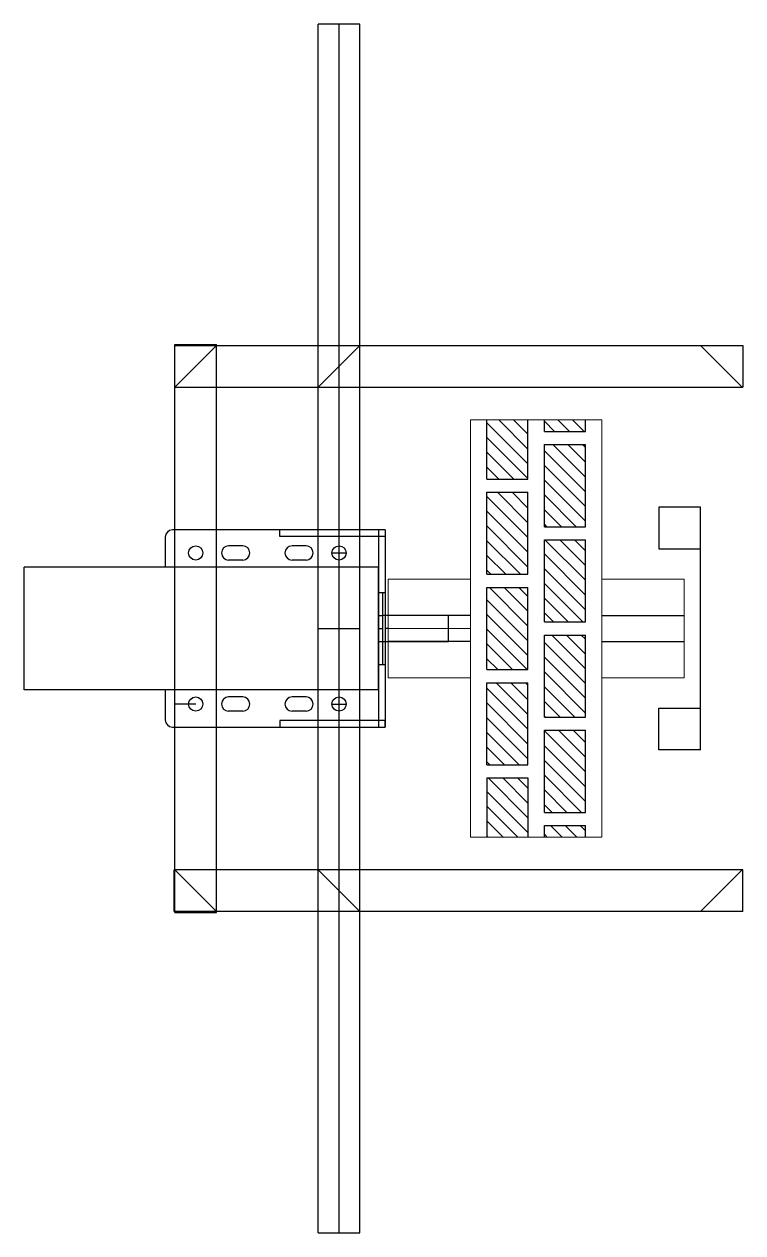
# Model space of a CAD drawing. Header units: millimetres. Extents: x -15418 to 43885, y -27590 to 23052.
# Drawn here: x 32076.9 to 32295.6, y -6194.2 to -5826.2 of the extents above; entities that cross this region are included whole.
import ezdxf

# ---------------------------------------------------------------- set-up
doc = ezdxf.new("R2010")
doc.units = ezdxf.units.MM
doc.header["$LTSCALE"] = 0.5
doc.layers.get('0').update_dxf_attribs({"lineweight": 5})
doc.layers.get('Defpoints').update_dxf_attribs({"color": 4})
for name, color, linetype in [('Layer1', 1, 'Continuous'), ('Layer2', 2, 'Continuous'), ('Layer3', 9, 'Continuous'), ('Layer4', 6, 'Continuous')]:
    doc.layers.add(name, color=color, linetype=linetype)

msp = doc.modelspace()

# ---------------------------------------------------------------- hatches: boundary and pattern name
at = {"layer": 'Layer3', "transparency": 33554661}
h = msp.add_hatch(dxfattribs=at)
h.set_pattern_fill('ANSI31', color=256, angle=90)
h.set_pattern_definition([(135, (47706.4087, -29496.0015), (-2.24506403, -2.24506403), [])])
h.paths.add_polyline_path([(32217.7115, -6055.6612), (32217.7115, -6073.6612), (32230.2115, -6073.6612), (32230.2115, -6055.6612)])
h.paths.add_polyline_path([(32217.7115, -6026.6612), (32217.7115, -6051.6612), (32230.2115, -6051.6612), (32230.2115, -6026.6612)])
h.paths.add_polyline_path([(32235.2115, -6041.1612), (32235.2115, -6066.1612), (32247.7115, -6066.1612), (32247.7115, -6041.1612)])
h.paths.add_polyline_path([(32235.2115, -6012.1612), (32235.2115, -6037.1612), (32247.7115, -6037.1612), (32247.7115, -6012.1612)])
h.paths.add_polyline_path([(32217.7115, -5997.6612), (32217.7115, -6022.6612), (32230.2115, -6022.6612), (32230.2115, -5997.6612)])
h.paths.add_polyline_path([(32235.2115, -5983.1612), (32235.2115, -6008.1612), (32247.7115, -6008.1612), (32247.7115, -5983.1612)])
h.paths.add_polyline_path([(32217.7115, -5968.6612), (32217.7115, -5993.6612), (32230.2115, -5993.6612), (32230.2115, -5968.6612)])
h.paths.add_polyline_path([(32235.2115, -5954.1612), (32235.2115, -5979.1612), (32247.7115, -5979.1612), (32247.7115, -5954.1612)])
h.paths.add_polyline_path([(32217.7115, -5946.6612), (32217.7115, -5964.6612), (32230.2115, -5964.6612), (32230.2115, -5946.6612)])
h.paths.add_polyline_path([(32235.2115, -5946.6612), (32235.2115, -5950.1612), (32247.7115, -5950.1612), (32247.7115, -5946.6612)])
h.paths.add_polyline_path([(32235.2115, -6070.1612), (32235.2115, -6073.6612), (32247.7115, -6073.6612), (32247.7115, -6070.1612)])

# ---------------------------------------------------------------- linework, layer by layer
at = {"transparency": 33554661}
for p, q in [((32212.7115, -6073.6612), (32212.7115, -5946.6612)), ((32212.7115, -5946.6612), (32252.7115, -5946.6612)), ((32252.7115, -5946.6612), (32252.7115, -6073.6612)), ((32187.7115, -5995.1612), (32187.7115, -6025.1612)), ((32212.7115, -5995.1612), (32187.7115, -5995.1612)), ((32252.7115, -5995.1612), (32277.7115, -5995.1612)), ((32277.7115, -6025.1612), (32277.7115, -5995.1612)), ((32212.7115, -6010.1612), (32187.7115, -6010.1612)), ((32212.7115, -6025.1612), (32187.7115, -6025.1612)), ((32252.7115, -6025.1612), (32277.7115, -6025.1612)), ((32252.7115, -6073.6612), (32212.7115, -6073.6612))]:
    msp.add_line(p, q, dxfattribs=at)
at = {"layer": 'Defpoints', "transparency": 33554661}
for p, q in [((32119.8515, -5982.3112), (32119.8515, -5991.5112)), ((32186.7115, -5980.1612), (32122.0015, -5980.1612)), ((32154.7115, -5982.1612), (32154.7115, -5980.1612)), ((32186.7115, -5982.1612), (32154.7115, -5982.1612)), ((32184.7115, -5980.1612), (32184.7115, -6040.1612)), ((32186.7115, -5980.1612), (32186.7115, -6040.1612)), ((32186.7115, -5980.1612), (32186.7115, -5982.1612)), ((32143.4115, -5985.0112), (32139.1115, -5985.0112)), ((32162.7115, -5985.0112), (32158.4115, -5985.0112)), ((32143.4115, -5989.3112), (32139.1115, -5989.3112)), ((32162.7115, -5989.3112), (32158.4115, -5989.3112)), ((32184.7115, -5999.1612), (32186.7115, -5999.1612)), ((32187.7115, -6010.1612), (32186.7115, -6010.1612)), ((32184.7115, -6021.1612), (32186.7115, -6021.1612)), ((32119.8515, -6028.8112), (32119.8515, -6038.0112)), ((32143.4115, -6031.0112), (32139.1115, -6031.0112)), ((32162.7115, -6031.0112), (32158.4115, -6031.0112)), ((32143.4115, -6035.3112), (32139.1115, -6035.3112)), ((32186.7115, -6038.1612), (32154.7115, -6038.1612)), ((32154.7115, -6038.1612), (32154.7115, -6040.1612)), ((32162.7115, -6035.3112), (32158.4115, -6035.3112)), ((32186.7115, -6040.1612), (32186.7115, -6038.1612)), ((32122.0015, -6040.1612), (32186.7115, -6040.1612))]:
    msp.add_line(p, q, dxfattribs=at)
for centre in [(32129.1115, -5987.1612), (32172.7115, -5987.1612), (32129.1115, -6033.1612), (32172.7115, -6033.1612)]:
    msp.add_circle(centre, 2.15, dxfattribs=at)
for centre, start, end in [((32122.0015, -5982.3112), 90, 180), ((32139.1115, -5987.1612), 90, 270), ((32143.4115, -5987.1612), 270, 90), ((32158.4115, -5987.1612), 90, 270), ((32162.7115, -5987.1612), 270, 90), ((32139.1115, -6033.1612), 90, 270), ((32143.4115, -6033.1612), 270, 90), ((32158.4115, -6033.1612), 90, 270), ((32162.7115, -6033.1612), 270, 90), ((32122.0015, -6038.0112), 180, 270)]:
    msp.add_arc(centre, 2.15, start, end, dxfattribs=at)
at = {"layer": 'Layer1', "transparency": 33554661}
for p, q in [((32166.3615, -6194.1612), (32166.3615, -5826.1612)), ((32179.0615, -5826.1612), (32166.3615, -5826.1612)), ((32172.7115, -6194.1612), (32172.7115, -5826.1612)), ((32179.0615, -6194.1612), (32179.0615, -5826.1612)), ((32122.5865, -5923.9612), (32295.5865, -5923.9612)), ((32122.7615, -6096.6612), (32122.7615, -5923.6612)), ((32122.7615, -5923.6612), (32135.4615, -5923.6612)), ((32135.4615, -5923.9612), (32122.7615, -5936.6612)), ((32135.4615, -6096.6612), (32135.4615, -5923.6612)), ((32166.3615, -5936.6612), (32179.0615, -5923.9612)), ((32295.4115, -5936.6612), (32282.7115, -5923.9612)), ((32295.5865, -5923.9612), (32295.5865, -5936.6612)), ((32122.5865, -5936.6612), (32295.5865, -5936.6612)), ((32282.7115, -5973.2191), (32270.0115, -5973.2191)), ((32270.0115, -5973.2191), (32270.0115, -5985.9191)), ((32282.7115, -5985.9191), (32282.7115, -5973.2191)), ((32170.5615, -5987.1612), (32174.8615, -5987.1612)), ((32172.7115, -5989.3112), (32172.7115, -5985.0112)), ((32172.7115, -6033.1612), (32172.7115, -5987.1612)), ((32270.0115, -5985.9191), (32282.7115, -5985.9191)), ((32282.7115, -6034.4033), (32282.7115, -5985.9191)), ((32184.7115, -5991.5112), (32076.9115, -5991.5112)), ((32076.9115, -6028.8112), (32076.9115, -5991.5112)), ((32184.7115, -6028.8112), (32184.7115, -5991.5112)), ((32184.7115, -5999.1612), (32186.0115, -5999.1612)), ((32186.0115, -6021.1612), (32186.0115, -5999.1612)), ((32184.7115, -6006.1612), (32186.0115, -6006.1612)), ((32206.0115, -6006.1612), (32186.0115, -6006.1612)), ((32206.0115, -6014.1612), (32206.0115, -6006.1612)), ((32166.3615, -6010.1612), (32179.0615, -6010.1612)), ((32184.7115, -6010.1612), (32186.0115, -6010.1612)), ((32184.7115, -6014.1612), (32186.0115, -6014.1612)), ((32186.0115, -6014.1612), (32206.0115, -6014.1612)), ((32184.7115, -6021.1612), (32186.0115, -6021.1612)), ((32184.7115, -6028.8112), (32076.9115, -6028.8112)), ((32172.7115, -6035.3112), (32172.7115, -6031.0112)), ((32170.5615, -6033.1612), (32174.8615, -6033.1612)), ((32270.0115, -6047.1033), (32270.0115, -6034.4033)), ((32270.0115, -6034.4033), (32282.7115, -6034.4033)), ((32282.7115, -6047.1033), (32282.7115, -6034.4033)), ((32282.7115, -6047.1033), (32270.0115, -6047.1033)), ((32295.5865, -6083.6612), (32122.5865, -6083.6612)), ((32122.5865, -6096.3612), (32122.5865, -6083.6612)), ((32135.4615, -6096.3612), (32122.7615, -6083.6612)), ((32179.0615, -6096.3612), (32166.3615, -6083.6612)), ((32295.4115, -6083.6612), (32282.7115, -6096.3612)), ((32295.5865, -6096.3612), (32295.5865, -6083.6612)), ((32295.5865, -6096.3612), (32122.5865, -6096.3612)), ((32122.7615, -6096.6612), (32135.4615, -6096.6612)), ((32166.3615, -6194.1612), (32179.0615, -6194.1612))]:
    msp.add_line(p, q, dxfattribs=at)
at = {"layer": 'Layer2', "transparency": 33554661}
for p, q in [((32212.7115, -6006.1612), (32187.7115, -6006.1612)), ((32252.7115, -6006.1612), (32277.7115, -6006.1612)), ((32212.7115, -6014.1612), (32187.7115, -6014.1612)), ((32252.7115, -6014.1612), (32277.7115, -6014.1612))]:
    msp.add_line(p, q, dxfattribs=at)
at = {"layer": 'Layer3', "transparency": 33554661}
for p, q in [((32217.7115, -5964.6612), (32217.7115, -5946.6612)), ((32230.2115, -5964.6612), (32230.2115, -5946.6612)), ((32235.2115, -5950.1612), (32235.2115, -5946.6612)), ((32247.7115, -5950.1612), (32247.7115, -5946.6612)), ((32235.2115, -5950.1612), (32247.7115, -5950.1612)), ((32235.2115, -5954.1612), (32247.7115, -5954.1612)), ((32235.2115, -5979.1612), (32235.2115, -5954.1612)), ((32247.7115, -5979.1612), (32247.7115, -5954.1612)), ((32217.7115, -5964.6612), (32230.2115, -5964.6612)), ((32217.7115, -5968.6612), (32230.2115, -5968.6612)), ((32217.7115, -5993.6612), (32217.7115, -5968.6612)), ((32230.2115, -5993.6612), (32230.2115, -5968.6612)), ((32235.2115, -5979.1612), (32247.7115, -5979.1612)), ((32235.2115, -5983.1612), (32247.7115, -5983.1612)), ((32235.2115, -6008.1612), (32235.2115, -5983.1612)), ((32247.7115, -6008.1612), (32247.7115, -5983.1612)), ((32217.7115, -5993.6612), (32230.2115, -5993.6612)), ((32217.7115, -5997.6612), (32230.2115, -5997.6612)), ((32217.7115, -6022.6612), (32217.7115, -5997.6612)), ((32230.2115, -6022.6612), (32230.2115, -5997.6612)), ((32235.2115, -6008.1612), (32247.7115, -6008.1612)), ((32235.2115, -6012.1612), (32247.7115, -6012.1612)), ((32235.2115, -6037.1612), (32235.2115, -6012.1612)), ((32247.7115, -6037.1612), (32247.7115, -6012.1612)), ((32217.7115, -6022.6612), (32230.2115, -6022.6612)), ((32217.7115, -6026.6612), (32230.2115, -6026.6612)), ((32217.7115, -6051.6612), (32217.7115, -6026.6612)), ((32230.2115, -6051.6612), (32230.2115, -6026.6612)), ((32235.2115, -6037.1612), (32247.7115, -6037.1612)), ((32235.2115, -6041.1612), (32247.7115, -6041.1612)), ((32235.2115, -6066.1612), (32235.2115, -6041.1612)), ((32247.7115, -6066.1612), (32247.7115, -6041.1612)), ((32217.7115, -6051.6612), (32230.2115, -6051.6612)), ((32217.7115, -6055.6612), (32230.2115, -6055.6612)), ((32217.7115, -6055.6612), (32217.7115, -6073.6612)), ((32230.2115, -6055.6612), (32230.2115, -6073.6612)), ((32235.2115, -6066.1612), (32247.7115, -6066.1612)), ((32235.2115, -6070.1612), (32247.7115, -6070.1612)), ((32235.2115, -6073.6612), (32235.2115, -6070.1612)), ((32247.7115, -6073.6612), (32247.7115, -6070.1612))]:
    msp.add_line(p, q, dxfattribs=at)
at = {"layer": 'Layer4', "transparency": 33554661}
msp.add_line((32129.1115, -6033.1612), (32122.7615, -6033.1612), dxfattribs=at)

doc.saveas('drawing.dxf')
